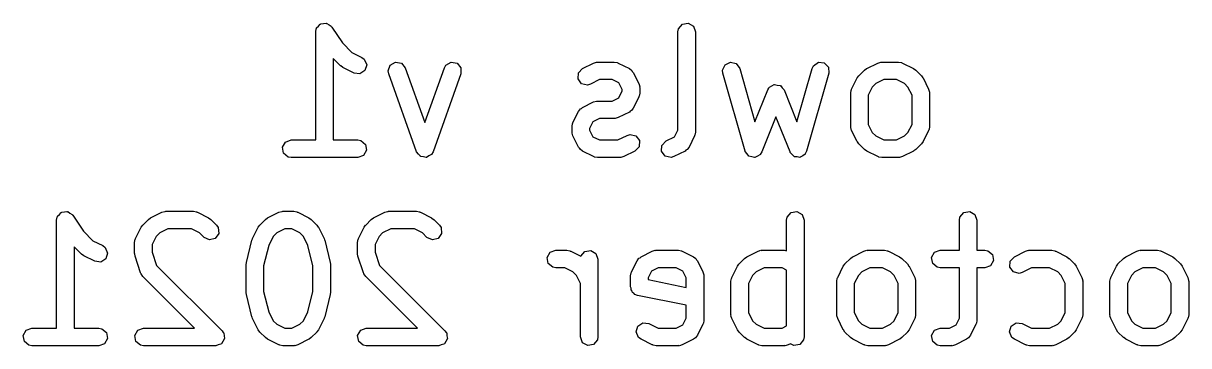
# Model space of a CAD drawing. Extents: x 26 to 45, y -136 to -27.
# Drawn here: x 34.65 to 44.6, y -113.73 to -110.97 of the extents above; entities that cross this region are included whole.
import ezdxf

# ---------------------------------------------------------------- set-up
doc = ezdxf.new("R2010")
doc.units = 0
doc.layers.add('BLACK', color=7, linetype='CONTINUOUS')

msp = doc.modelspace()

# ---------------------------------------------------------------- linework, layer by layer
at = {"layer": 'BLACK', "linetype": 'CONTINUOUS'}
for p, q in [((37.1442, -111.042), (37.1488, -111.017)), ((37.1488, -111.017), (37.1515, -111.013)), ((37.1515, -111.013), (37.152, -111.009)), ((37.152, -111.009), (37.1677, -110.994)), ((37.1677, -110.994), (37.1817, -110.977)), ((37.1817, -110.977), (37.186, -110.977)), ((37.186, -110.977), (37.1891, -110.974)), ((37.1891, -110.974), (37.2108, -110.972)), ((37.2108, -110.972), (37.2323, -110.969)), ((37.2323, -110.969), (37.236, -110.971)), ((37.236, -110.971), (37.2403, -110.97)), ((37.2403, -110.97), (37.2578, -110.983)), ((37.2578, -110.983), (37.2767, -110.994)), ((37.2767, -110.994), (37.2782, -110.998)), ((37.2782, -110.998), (37.2816, -111.001)), ((37.2816, -111.001), (37.3728, -111.137)), ((40.2395, -111.042), (40.244, -111.017)), ((40.244, -111.017), (40.277, -110.977)), ((40.277, -110.977), (40.3275, -110.969)), ((40.3275, -110.969), (40.3719, -110.994)), ((40.3719, -110.994), (40.3895, -111.042)), ((37.1442, -111.967), (37.1442, -111.042)), ((40.2395, -111.882), (40.2395, -111.042)), ((40.3895, -111.042), (40.3895, -111.9)), ((37.3728, -111.137), (37.4541, -111.219)), ((37.4541, -111.219), (37.5385, -111.261)), ((37.3567, -111.334), (37.2942, -111.271)), ((37.2942, -111.271), (37.2942, -111.967)), ((37.3582, -111.334), (37.3567, -111.334)), ((37.3762, -111.348), (37.3582, -111.334)), ((37.5385, -111.261), (37.5594, -111.277)), ((37.5594, -111.277), (37.5798, -111.324)), ((37.5798, -111.324), (37.5652, -111.373)), ((37.7633, -111.375), (37.7811, -111.327)), ((37.7811, -111.327), (37.8257, -111.302)), ((37.8257, -111.302), (37.8762, -111.311)), ((37.8762, -111.311), (37.9089, -111.35)), ((38.2438, -111.35), (38.2567, -111.328)), ((38.2567, -111.328), (38.301, -111.302)), ((38.301, -111.302), (38.3516, -111.311)), ((38.3516, -111.311), (38.3848, -111.35)), ((39.4238, -111.356), (39.519, -111.309)), ((39.519, -111.309), (39.544, -111.301)), ((39.544, -111.301), (39.5484, -111.302)), ((39.5484, -111.302), (39.5526, -111.301)), ((39.5526, -111.301), (39.6954, -111.301)), ((39.6954, -111.301), (39.7211, -111.305)), ((39.7211, -111.305), (39.7245, -111.308)), ((39.7245, -111.308), (39.729, -111.309)), ((39.729, -111.309), (39.8242, -111.356)), ((40.6206, -111.37), (40.6415, -111.324)), ((40.6415, -111.324), (40.6877, -111.301)), ((40.6877, -111.301), (40.7374, -111.314)), ((40.7374, -111.314), (40.7675, -111.355)), ((41.3852, -111.355), (41.3966, -111.332)), ((41.3966, -111.332), (41.4391, -111.303)), ((41.4391, -111.303), (41.4901, -111.308)), ((41.4901, -111.308), (41.5258, -111.345)), ((41.8524, -111.356), (41.9476, -111.309)), ((41.9476, -111.309), (41.9726, -111.301)), ((41.9726, -111.301), (41.9769, -111.302)), ((41.9769, -111.302), (41.9811, -111.301)), ((41.9811, -111.301), (42.124, -111.301)), ((42.124, -111.301), (42.1497, -111.305)), ((42.1497, -111.305), (42.1531, -111.308)), ((42.1531, -111.308), (42.1575, -111.309)), ((42.1575, -111.309), (42.2528, -111.356)), ((37.4714, -111.395), (37.3762, -111.348)), ((37.5224, -111.401), (37.4714, -111.395)), ((37.5652, -111.373), (37.5224, -111.401)), ((37.7677, -111.401), (37.7633, -111.375)), ((38.0057, -112.068), (37.7677, -111.401)), ((37.9089, -111.35), (38.0764, -111.819)), ((38.0764, -111.819), (38.2438, -111.35)), ((38.3851, -111.401), (38.147, -112.068)), ((38.3848, -111.35), (38.3851, -111.401)), ((39.3854, -111.445), (39.3885, -111.394)), ((39.3885, -111.394), (39.4238, -111.356)), ((39.8242, -111.356), (39.8451, -111.372)), ((39.8451, -111.372), (39.8496, -111.382)), ((39.8496, -111.382), (39.8577, -111.39)), ((39.8577, -111.39), (39.9054, -111.485)), ((40.6233, -111.396), (40.6206, -111.37)), ((40.8138, -112.063), (40.6233, -111.396)), ((40.7675, -111.355), (40.8977, -111.811)), ((41.255, -111.811), (41.3852, -111.355)), ((41.5294, -111.396), (41.339, -112.063)), ((41.5258, -111.345), (41.5294, -111.396)), ((41.7712, -111.437), (41.7846, -111.419)), ((41.7846, -111.419), (41.7853, -111.418)), ((41.7853, -111.418), (41.8329, -111.37)), ((41.8329, -111.37), (41.8512, -111.357)), ((41.8512, -111.357), (41.8524, -111.356)), ((42.2528, -111.356), (42.2708, -111.37)), ((42.2708, -111.37), (42.2723, -111.37)), ((42.2723, -111.37), (42.3199, -111.418)), ((42.3199, -111.418), (42.3327, -111.436)), ((39.416, -111.486), (39.3854, -111.445)), ((39.4659, -111.498), (39.416, -111.486)), ((39.4909, -111.49), (39.4659, -111.498)), ((39.5703, -111.451), (39.4909, -111.49)), ((39.6777, -111.451), (39.5703, -111.451)), ((39.7348, -111.479), (39.6777, -111.451)), ((39.7633, -111.536), (39.7348, -111.479)), ((39.9054, -111.485), (39.9128, -111.51)), ((39.9128, -111.51), (39.9118, -111.514)), ((39.9118, -111.514), (39.9133, -111.519)), ((39.9133, -111.519), (39.9133, -111.566)), ((41.0067, -111.538), (41.0165, -111.523)), ((41.0165, -111.523), (41.0174, -111.52)), ((41.0174, -111.52), (41.0187, -111.519)), ((41.0187, -111.519), (41.0205, -111.516)), ((41.0205, -111.516), (41.0411, -111.505)), ((41.0411, -111.505), (41.061, -111.493)), ((41.061, -111.493), (41.0635, -111.493)), ((41.0635, -111.493), (41.0657, -111.492)), ((41.0657, -111.492), (41.0886, -111.497)), ((41.0886, -111.497), (41.1118, -111.5)), ((41.1118, -111.5), (41.1135, -111.502)), ((41.1135, -111.502), (41.1159, -111.502)), ((41.1159, -111.502), (41.1304, -111.521)), ((41.1304, -111.521), (41.146, -111.538)), ((41.7231, -111.537), (41.7236, -111.533)), ((41.7236, -111.533), (41.7712, -111.437)), ((41.8999, -111.515), (41.8657, -111.584)), ((41.9303, -111.485), (41.8999, -111.515)), ((41.9988, -111.451), (41.9303, -111.485)), ((42.1063, -111.451), (41.9988, -111.451)), ((42.1748, -111.485), (42.1063, -111.451)), ((42.2052, -111.515), (42.1748, -111.485)), ((42.2395, -111.584), (42.2052, -111.515)), ((42.3327, -111.436), (42.3339, -111.437)), ((42.3339, -111.437), (42.3816, -111.533)), ((42.3816, -111.533), (42.389, -111.558)), ((39.6777, -111.634), (39.7348, -111.606)), ((39.7348, -111.606), (39.7633, -111.548)), ((39.7633, -111.548), (39.7633, -111.536)), ((39.9054, -111.6), (39.8577, -111.695)), ((39.9059, -111.595), (39.9054, -111.6)), ((39.9088, -111.592), (39.9059, -111.595)), ((39.9133, -111.566), (39.9088, -111.592)), ((40.8977, -111.811), (41.0067, -111.538)), ((41.146, -111.538), (41.255, -111.811)), ((41.7157, -111.566), (41.7202, -111.541)), ((41.7157, -111.852), (41.7157, -111.566)), ((41.7202, -111.541), (41.7231, -111.537)), ((41.8657, -111.584), (41.8657, -111.834)), ((42.2395, -111.834), (42.2395, -111.584)), ((42.389, -111.558), (42.3879, -111.562)), ((42.3879, -111.562), (42.3895, -111.566)), ((42.3895, -111.566), (42.3895, -111.852)), ((39.3426, -111.818), (39.3903, -111.723)), ((39.3903, -111.723), (39.4058, -111.702)), ((39.4058, -111.702), (39.4161, -111.698)), ((39.4161, -111.698), (39.4238, -111.69)), ((39.4238, -111.69), (39.519, -111.642)), ((39.519, -111.642), (39.544, -111.635)), ((39.544, -111.635), (39.5484, -111.636)), ((39.5484, -111.636), (39.5526, -111.634)), ((39.5526, -111.634), (39.6777, -111.634)), ((39.8242, -111.729), (39.729, -111.776)), ((39.8319, -111.72), (39.8242, -111.729)), ((39.8422, -111.716), (39.8319, -111.72)), ((39.8577, -111.695), (39.8422, -111.716)), ((39.3347, -111.852), (39.3392, -111.826)), ((39.3392, -111.826), (39.3421, -111.823)), ((39.3421, -111.823), (39.3426, -111.818)), ((39.5132, -111.813), (39.4847, -111.87)), ((39.5703, -111.784), (39.5132, -111.813)), ((39.6954, -111.784), (39.5703, -111.784)), ((39.6996, -111.783), (39.6954, -111.784)), ((39.704, -111.784), (39.6996, -111.783)), ((39.729, -111.776), (39.704, -111.784)), ((41.0764, -111.768), (40.9555, -112.07)), ((41.1972, -112.07), (41.0764, -111.768)), ((39.3347, -111.9), (39.3347, -111.852)), ((39.3362, -111.904), (39.3347, -111.9)), ((39.3352, -111.908), (39.3362, -111.904)), ((39.3426, -111.933), (39.3352, -111.908)), ((39.4847, -111.87), (39.4847, -111.882)), ((39.4847, -111.882), (39.5132, -111.939)), ((39.7253, -111.967), (39.8047, -111.928)), ((39.8047, -111.928), (39.8297, -111.92)), ((39.8297, -111.92), (39.8796, -111.932)), ((39.8796, -111.932), (39.9102, -111.973)), ((40.211, -111.939), (40.2395, -111.882)), ((40.3821, -111.929), (40.3816, -111.933)), ((40.385, -111.925), (40.3821, -111.929)), ((40.3895, -111.9), (40.385, -111.925)), ((41.7172, -111.856), (41.7157, -111.852)), ((41.7162, -111.86), (41.7172, -111.856)), ((41.7236, -111.885), (41.7162, -111.86)), ((41.7712, -111.981), (41.7236, -111.885)), ((41.8657, -111.834), (41.8999, -111.903)), ((41.8999, -111.903), (41.9303, -111.933)), ((42.1748, -111.933), (42.2052, -111.903)), ((42.2052, -111.903), (42.2395, -111.834)), ((42.3816, -111.885), (42.3339, -111.981)), ((42.3821, -111.881), (42.3816, -111.885)), ((42.385, -111.878), (42.3821, -111.881)), ((42.3895, -111.852), (42.385, -111.878)), ((36.8597, -112.029), (36.8853, -111.985)), ((36.8686, -112.08), (36.8597, -112.029)), ((36.8853, -111.985), (36.9335, -111.967)), ((36.9335, -111.967), (37.1442, -111.967)), ((37.2942, -111.967), (37.505, -111.967)), ((37.505, -111.967), (37.5306, -111.972)), ((37.5306, -111.972), (37.5699, -112.005)), ((37.5699, -112.005), (37.5788, -112.055)), ((39.3903, -112.028), (39.3426, -111.933)), ((39.3984, -112.036), (39.3903, -112.028)), ((39.5132, -111.939), (39.5703, -111.967)), ((39.5703, -111.967), (39.7253, -111.967)), ((39.9071, -112.025), (39.8718, -112.062)), ((39.9102, -111.973), (39.9071, -112.025)), ((40.0997, -112.064), (40.1028, -112.013)), ((40.1028, -112.013), (40.1381, -111.975)), ((40.1381, -111.975), (40.211, -111.939)), ((40.3339, -112.028), (40.3184, -112.049)), ((40.3816, -111.933), (40.3339, -112.028)), ((41.7724, -111.982), (41.7712, -111.981)), ((41.7853, -112), (41.7724, -111.982)), ((41.8329, -112.048), (41.7853, -112)), ((41.9303, -111.933), (41.9988, -111.967)), ((41.9988, -111.967), (42.1063, -111.967)), ((42.1063, -111.967), (42.1748, -111.933)), ((42.3199, -112), (42.2723, -112.048)), ((42.3206, -111.999), (42.3199, -112)), ((42.3339, -111.981), (42.3206, -111.999)), ((36.9079, -112.113), (36.8686, -112.08)), ((36.9335, -112.117), (36.9079, -112.113)), ((37.505, -112.117), (36.9335, -112.117)), ((37.5532, -112.1), (37.505, -112.117)), ((37.5788, -112.055), (37.5532, -112.1)), ((38.0061, -112.068), (38.0057, -112.068)), ((38.0224, -112.088), (38.0061, -112.068)), ((38.0061, -112.068), (38.0061, -112.068)), ((38.0385, -112.107), (38.0224, -112.088)), ((38.039, -112.107), (38.0385, -112.107)), ((38.0393, -112.108), (38.039, -112.107)), ((38.0642, -112.112), (38.0393, -112.108)), ((38.089, -112.116), (38.0642, -112.112)), ((38.0894, -112.116), (38.089, -112.116)), ((38.0898, -112.116), (38.0894, -112.116)), ((38.1117, -112.103), (38.0898, -112.116)), ((38.1335, -112.091), (38.1117, -112.103)), ((38.1337, -112.09), (38.1335, -112.091)), ((38.1341, -112.09), (38.1337, -112.09)), ((38.147, -112.068), (38.1341, -112.09)), ((39.4029, -112.046), (39.3984, -112.036)), ((39.4238, -112.062), (39.4029, -112.046)), ((39.519, -112.109), (39.4238, -112.062)), ((39.5235, -112.11), (39.519, -112.109)), ((39.5269, -112.113), (39.5235, -112.11)), ((39.5526, -112.117), (39.5269, -112.113)), ((39.743, -112.117), (39.5526, -112.117)), ((39.7473, -112.116), (39.743, -112.117)), ((39.7516, -112.117), (39.7473, -112.116)), ((39.7766, -112.109), (39.7516, -112.117)), ((39.8718, -112.062), (39.7766, -112.109)), ((40.1303, -112.105), (40.0997, -112.064)), ((40.1802, -112.117), (40.1303, -112.105)), ((40.2052, -112.109), (40.1802, -112.117)), ((40.3004, -112.062), (40.2052, -112.109)), ((40.3081, -112.054), (40.3004, -112.062)), ((40.3184, -112.049), (40.3081, -112.054)), ((40.8147, -112.064), (40.8138, -112.063)), ((40.8147, -112.066), (40.8147, -112.064)), ((40.8297, -112.085), (40.8147, -112.066)), ((40.8439, -112.105), (40.8297, -112.085)), ((40.8454, -112.105), (40.8439, -112.105)), ((40.8464, -112.106), (40.8454, -112.105)), ((40.8701, -112.111), (40.8464, -112.106)), ((40.8937, -112.117), (40.8701, -112.111)), ((40.8951, -112.116), (40.8937, -112.117)), ((40.8966, -112.117), (40.8951, -112.116)), ((40.918, -112.105), (40.8966, -112.117)), ((40.9398, -112.095), (40.918, -112.105)), ((40.9404, -112.093), (40.9398, -112.095)), ((40.9418, -112.092), (40.9404, -112.093)), ((40.9555, -112.07), (40.9418, -112.092)), ((41.1983, -112.071), (41.1972, -112.07)), ((41.1984, -112.073), (41.1983, -112.071)), ((41.2152, -112.09), (41.1984, -112.073)), ((41.2314, -112.108), (41.2152, -112.09)), ((41.233, -112.109), (41.2314, -112.108)), ((41.234, -112.11), (41.233, -112.109)), ((41.2582, -112.112), (41.234, -112.11)), ((41.2822, -112.116), (41.2582, -112.112)), ((41.2835, -112.115), (41.2822, -112.116)), ((41.2851, -112.115), (41.2835, -112.115)), ((41.3052, -112.102), (41.2851, -112.115)), ((41.3258, -112.089), (41.3052, -112.102)), ((41.3263, -112.087), (41.3258, -112.089)), ((41.3276, -112.086), (41.3263, -112.087)), ((41.339, -112.063), (41.3276, -112.086)), ((41.8344, -112.048), (41.8329, -112.048)), ((41.8524, -112.062), (41.8344, -112.048)), ((41.9476, -112.109), (41.8524, -112.062)), ((41.9521, -112.11), (41.9476, -112.109)), ((41.9555, -112.113), (41.9521, -112.11)), ((41.9811, -112.117), (41.9555, -112.113)), ((42.124, -112.117), (41.9811, -112.117)), ((42.1282, -112.116), (42.124, -112.117)), ((42.1326, -112.117), (42.1282, -112.116)), ((42.1575, -112.109), (42.1326, -112.117)), ((42.2528, -112.062), (42.1575, -112.109)), ((42.2539, -112.061), (42.2528, -112.062)), ((42.2723, -112.048), (42.2539, -112.061)), ((34.93, -112.652), (34.9345, -112.627)), ((34.9345, -112.627), (34.9372, -112.623)), ((34.9372, -112.623), (34.9377, -112.619)), ((34.9377, -112.619), (34.9535, -112.604)), ((34.9535, -112.604), (34.9675, -112.587)), ((34.9675, -112.587), (34.9717, -112.587)), ((34.9717, -112.587), (34.9748, -112.584)), ((34.9748, -112.584), (34.9965, -112.582)), ((34.9965, -112.582), (35.018, -112.579)), ((35.018, -112.579), (35.0217, -112.581)), ((35.0217, -112.581), (35.026, -112.58)), ((35.026, -112.58), (35.0435, -112.593)), ((35.0435, -112.593), (35.0624, -112.604)), ((35.0624, -112.604), (35.0639, -112.608)), ((35.0639, -112.608), (35.0674, -112.611)), ((35.0674, -112.611), (35.1585, -112.747)), ((35.7333, -112.633), (35.8286, -112.585)), ((35.8286, -112.585), (35.8535, -112.578)), ((35.8535, -112.578), (35.8579, -112.579)), ((35.8579, -112.579), (35.8621, -112.577)), ((35.8621, -112.577), (36.1002, -112.577)), ((36.1002, -112.577), (36.1258, -112.582)), ((36.1258, -112.582), (36.1293, -112.585)), ((36.1293, -112.585), (36.1337, -112.585)), ((36.1337, -112.585), (36.229, -112.633)), ((36.7333, -112.633), (36.8286, -112.585)), ((36.8286, -112.585), (36.8535, -112.578)), ((36.8535, -112.578), (36.8579, -112.579)), ((36.8579, -112.579), (36.8621, -112.577)), ((36.8621, -112.577), (36.9573, -112.577)), ((36.9573, -112.577), (36.983, -112.582)), ((36.983, -112.582), (36.9864, -112.585)), ((36.9864, -112.585), (36.9909, -112.585)), ((36.9909, -112.585), (37.0861, -112.633)), ((37.6381, -112.633), (37.7333, -112.585)), ((37.7333, -112.585), (37.7583, -112.578)), ((37.7583, -112.578), (37.7626, -112.579)), ((37.7626, -112.579), (37.7669, -112.577)), ((37.7669, -112.577), (38.005, -112.577)), ((38.005, -112.577), (38.0306, -112.582)), ((38.0306, -112.582), (38.034, -112.585)), ((38.034, -112.585), (38.0385, -112.585)), ((38.0385, -112.585), (38.1337, -112.633)), ((41.168, -112.652), (41.1726, -112.627)), ((41.1726, -112.627), (41.2055, -112.587)), ((41.2055, -112.587), (41.2561, -112.579)), ((41.2561, -112.579), (41.3005, -112.604)), ((41.3005, -112.604), (41.318, -112.652)), ((42.6442, -112.652), (42.6488, -112.627)), ((42.6488, -112.627), (42.6817, -112.587)), ((42.6817, -112.587), (42.7323, -112.579)), ((42.7323, -112.579), (42.7767, -112.604)), ((42.7767, -112.604), (42.7942, -112.652)), ((34.93, -113.577), (34.93, -112.652)), ((35.6045, -112.809), (35.6522, -112.714)), ((35.6522, -112.714), (35.6655, -112.696)), ((35.6655, -112.696), (35.6662, -112.695)), ((35.6662, -112.695), (35.7138, -112.647)), ((35.7138, -112.647), (35.7322, -112.634)), ((35.7322, -112.634), (35.7333, -112.633)), ((35.8798, -112.727), (35.8113, -112.762)), ((36.0825, -112.727), (35.8798, -112.727)), ((36.151, -112.762), (36.0825, -112.727)), ((36.229, -112.633), (36.247, -112.646)), ((36.247, -112.646), (36.2485, -112.647)), ((36.2485, -112.647), (36.2961, -112.695)), ((36.2961, -112.695), (36.311, -112.716)), ((36.311, -112.716), (36.3155, -112.767)), ((36.6045, -112.809), (36.6522, -112.714)), ((36.6522, -112.714), (36.6655, -112.696)), ((36.6655, -112.696), (36.6662, -112.695)), ((36.6662, -112.695), (36.7138, -112.647)), ((36.7138, -112.647), (36.7322, -112.634)), ((36.7322, -112.634), (36.7333, -112.633)), ((36.8798, -112.727), (36.8113, -112.762)), ((36.9396, -112.727), (36.8798, -112.727)), ((37.0081, -112.762), (36.9396, -112.727)), ((37.0861, -112.633), (37.1041, -112.646)), ((37.1041, -112.646), (37.1056, -112.647)), ((37.1056, -112.647), (37.1532, -112.695)), ((37.1532, -112.695), (37.1661, -112.713)), ((37.1661, -112.713), (37.1673, -112.714)), ((37.1673, -112.714), (37.2149, -112.809)), ((37.5093, -112.809), (37.5569, -112.714)), ((37.5569, -112.714), (37.5703, -112.696)), ((37.5703, -112.696), (37.571, -112.695)), ((37.571, -112.695), (37.6186, -112.647)), ((37.6186, -112.647), (37.6369, -112.634)), ((37.6369, -112.634), (37.6381, -112.633)), ((37.7846, -112.727), (37.716, -112.762)), ((37.9872, -112.727), (37.7846, -112.727)), ((38.0558, -112.762), (37.9872, -112.727)), ((38.1337, -112.633), (38.1517, -112.646)), ((38.1517, -112.646), (38.1532, -112.647)), ((38.1532, -112.647), (38.2008, -112.695)), ((38.2008, -112.695), (38.2158, -112.716)), ((38.2158, -112.716), (38.2203, -112.767)), ((41.168, -112.914), (41.168, -112.652)), ((41.318, -112.652), (41.318, -113.652)), ((42.6442, -112.911), (42.6442, -112.652)), ((42.7942, -112.652), (42.7942, -112.911)), ((35.1585, -112.747), (35.2399, -112.829)), ((35.5966, -112.843), (35.6011, -112.817)), ((35.6011, -112.817), (35.604, -112.814)), ((35.604, -112.814), (35.6045, -112.809)), ((35.7809, -112.792), (35.7466, -112.861)), ((35.8113, -112.762), (35.7809, -112.792)), ((36.19, -112.801), (36.151, -112.762)), ((36.2365, -112.822), (36.19, -112.801)), ((36.2861, -112.809), (36.2365, -112.822)), ((36.3155, -112.767), (36.2861, -112.809)), ((36.5512, -113.015), (36.5989, -112.825)), ((36.5989, -112.825), (36.6041, -112.813)), ((36.6041, -112.813), (36.6045, -112.809)), ((36.7809, -112.792), (36.7424, -112.869)), ((36.8113, -112.762), (36.7809, -112.792)), ((37.0386, -112.792), (37.0081, -112.762)), ((37.077, -112.869), (37.0386, -112.792)), ((37.2149, -112.809), (37.2186, -112.822)), ((37.2186, -112.822), (37.2206, -112.825)), ((37.2206, -112.825), (37.2682, -113.015)), ((37.5014, -112.843), (37.5059, -112.817)), ((37.5059, -112.817), (37.5088, -112.814)), ((37.5088, -112.814), (37.5093, -112.809)), ((37.6856, -112.792), (37.6514, -112.861)), ((37.716, -112.762), (37.6856, -112.792)), ((38.0948, -112.801), (38.0558, -112.762)), ((38.1413, -112.822), (38.0948, -112.801)), ((38.1908, -112.809), (38.1413, -112.822)), ((38.2203, -112.767), (38.1908, -112.809)), ((35.1424, -112.944), (35.08, -112.881)), ((35.08, -112.881), (35.08, -113.577)), ((35.2399, -112.829), (35.3242, -112.871)), ((35.3242, -112.871), (35.3451, -112.887)), ((35.3451, -112.887), (35.3655, -112.934)), ((35.5966, -112.938), (35.5966, -112.843)), ((35.7466, -112.861), (35.7466, -112.926)), ((35.7466, -112.926), (35.7848, -113.04)), ((36.7424, -112.869), (36.699, -113.043)), ((37.1204, -113.043), (37.077, -112.869)), ((37.5014, -112.938), (37.5014, -112.843)), ((37.6514, -112.861), (37.6514, -112.926)), ((37.6514, -112.926), (37.6896, -113.04)), ((39.1216, -112.973), (39.1472, -112.928)), ((39.1472, -112.928), (39.1954, -112.911)), ((39.1954, -112.911), (39.2907, -112.911)), ((39.2907, -112.911), (39.3163, -112.915)), ((39.3163, -112.915), (39.3198, -112.918)), ((39.3198, -112.918), (39.3242, -112.919)), ((39.3242, -112.919), (39.4104, -112.962)), ((39.4107, -112.96), (39.4436, -112.921)), ((39.4436, -112.921), (39.4942, -112.912)), ((39.4942, -112.912), (39.5386, -112.938)), ((39.9238, -112.966), (40.019, -112.919)), ((40.019, -112.919), (40.044, -112.911)), ((40.044, -112.911), (40.0484, -112.912)), ((40.0484, -112.912), (40.0526, -112.911)), ((40.0526, -112.911), (40.243, -112.911)), ((40.243, -112.911), (40.2687, -112.915)), ((40.2687, -112.915), (40.2721, -112.918)), ((40.2721, -112.918), (40.2766, -112.919)), ((40.2766, -112.919), (40.3718, -112.966)), ((40.8286, -112.966), (40.9238, -112.919)), ((40.9238, -112.919), (40.9488, -112.911)), ((40.9488, -112.911), (40.9531, -112.912)), ((40.9531, -112.912), (40.9573, -112.911)), ((40.9573, -112.911), (41.1478, -112.911)), ((41.1478, -112.911), (41.168, -112.914)), ((41.7333, -112.966), (41.8286, -112.919)), ((41.8286, -112.919), (41.8535, -112.911)), ((41.8535, -112.911), (41.8579, -112.912)), ((41.8579, -112.912), (41.8621, -112.911)), ((41.8621, -112.911), (42.005, -112.911)), ((42.005, -112.911), (42.0306, -112.915)), ((42.0306, -112.915), (42.034, -112.918)), ((42.034, -112.918), (42.0385, -112.919)), ((42.0385, -112.919), (42.1337, -112.966)), ((42.4073, -112.973), (42.4329, -112.928)), ((42.4329, -112.928), (42.4811, -112.911)), ((42.4811, -112.911), (42.6442, -112.911)), ((42.7942, -112.911), (42.8621, -112.911)), ((42.8621, -112.911), (42.8877, -112.915)), ((42.8877, -112.915), (42.927, -112.948)), ((43.1143, -112.966), (43.2095, -112.919)), ((43.2095, -112.919), (43.2345, -112.911)), ((43.2345, -112.911), (43.2388, -112.912)), ((43.2388, -112.912), (43.243, -112.911)), ((43.243, -112.911), (43.4335, -112.911)), ((43.4335, -112.911), (43.4592, -112.915)), ((43.4592, -112.915), (43.4626, -112.918)), ((43.4626, -112.918), (43.4671, -112.919)), ((43.4671, -112.919), (43.5623, -112.966)), ((44.0666, -112.966), (44.1619, -112.919)), ((44.1619, -112.919), (44.1869, -112.911)), ((44.1869, -112.911), (44.1912, -112.912)), ((44.1912, -112.912), (44.1954, -112.911)), ((44.1954, -112.911), (44.3383, -112.911)), ((44.3383, -112.911), (44.3639, -112.915)), ((44.3639, -112.915), (44.3674, -112.918)), ((44.3674, -112.918), (44.3718, -112.919)), ((44.3718, -112.919), (44.4671, -112.966)), ((35.1439, -112.944), (35.1424, -112.944)), ((35.1619, -112.958), (35.1439, -112.944)), ((35.2571, -113.005), (35.1619, -112.958)), ((35.3081, -113.011), (35.2571, -113.005)), ((35.3509, -112.983), (35.3081, -113.011)), ((35.3655, -112.934), (35.3509, -112.983)), ((35.5972, -112.94), (35.5966, -112.938)), ((35.6005, -112.962), (35.5972, -112.94)), ((35.6481, -113.105), (35.6005, -112.962)), ((36.549, -113.033), (36.5516, -113.019)), ((36.5516, -113.019), (36.5512, -113.015)), ((37.2682, -113.015), (37.2692, -113.03)), ((37.5019, -112.94), (37.5014, -112.938)), ((37.5052, -112.962), (37.5019, -112.94)), ((37.5528, -113.105), (37.5052, -112.962)), ((39.1305, -113.023), (39.1216, -112.973)), ((39.1698, -113.056), (39.1305, -113.023)), ((39.4104, -112.962), (39.4107, -112.96)), ((39.5386, -112.938), (39.5561, -112.986)), ((39.5561, -112.986), (39.5561, -113.652)), ((39.8426, -113.095), (39.8903, -113)), ((39.8903, -113), (39.9058, -112.979)), ((39.9058, -112.979), (39.9161, -112.974)), ((39.9161, -112.974), (39.9238, -112.966)), ((40.3718, -112.966), (40.3927, -112.982)), ((40.3927, -112.982), (40.3972, -112.992)), ((40.3972, -112.992), (40.4054, -113)), ((40.4054, -113), (40.453, -113.095)), ((40.7614, -113.028), (40.8091, -112.98)), ((40.8091, -112.98), (40.8274, -112.967)), ((40.8274, -112.967), (40.8286, -112.966)), ((41.6662, -113.028), (41.7138, -112.98)), ((41.7138, -112.98), (41.7322, -112.967)), ((41.7322, -112.967), (41.7333, -112.966)), ((42.1337, -112.966), (42.1517, -112.98)), ((42.1517, -112.98), (42.1532, -112.98)), ((42.1532, -112.98), (42.2008, -113.028)), ((42.4162, -113.023), (42.4073, -112.973)), ((42.4555, -113.056), (42.4162, -113.023)), ((42.936, -112.999), (42.9103, -113.043)), ((42.927, -112.948), (42.936, -112.999)), ((43.0759, -113.055), (43.079, -113.004)), ((43.079, -113.004), (43.1143, -112.966)), ((43.5623, -112.966), (43.5803, -112.98)), ((43.5803, -112.98), (43.5818, -112.98)), ((43.5818, -112.98), (43.6294, -113.028)), ((43.9995, -113.028), (44.0472, -112.98)), ((44.0472, -112.98), (44.0655, -112.967)), ((44.0655, -112.967), (44.0666, -112.966)), ((44.4671, -112.966), (44.4851, -112.98)), ((44.4851, -112.98), (44.4866, -112.98)), ((44.4866, -112.98), (44.5342, -113.028)), ((35.6509, -113.108), (35.6481, -113.105)), ((35.6513, -113.113), (35.6509, -113.108)), ((35.6662, -113.134), (35.6513, -113.113)), ((35.7848, -113.04), (36.3437, -113.599)), ((36.549, -113.271), (36.549, -113.033)), ((36.699, -113.043), (36.699, -113.262)), ((37.1204, -113.262), (37.1204, -113.043)), ((37.2692, -113.03), (37.2704, -113.033)), ((37.2704, -113.033), (37.2704, -113.271)), ((37.5556, -113.108), (37.5528, -113.105)), ((37.556, -113.113), (37.5556, -113.108)), ((37.571, -113.134), (37.556, -113.113)), ((37.6896, -113.04), (38.2485, -113.599)), ((39.1954, -113.061), (39.1698, -113.056)), ((39.273, -113.061), (39.1954, -113.061)), ((39.3415, -113.095), (39.273, -113.061)), ((39.3719, -113.125), (39.3415, -113.095)), ((39.4061, -113.194), (39.3719, -113.125)), ((39.8347, -113.129), (39.8392, -113.103)), ((39.8392, -113.103), (39.8421, -113.099)), ((39.8421, -113.099), (39.8426, -113.095)), ((40.0132, -113.089), (39.9847, -113.146)), ((40.0703, -113.061), (40.0132, -113.089)), ((40.2253, -113.061), (40.0703, -113.061)), ((40.2824, -113.089), (40.2253, -113.061)), ((40.3109, -113.146), (40.2824, -113.089)), ((40.453, -113.095), (40.4604, -113.12)), ((40.4604, -113.12), (40.4594, -113.124)), ((40.4594, -113.124), (40.4609, -113.129)), ((40.6998, -113.143), (40.7474, -113.047)), ((40.7474, -113.047), (40.7608, -113.029)), ((40.7608, -113.029), (40.7614, -113.028)), ((40.8761, -113.125), (40.8419, -113.194)), ((40.9065, -113.095), (40.8761, -113.125)), ((40.975, -113.061), (40.9065, -113.095)), ((41.1301, -113.061), (40.975, -113.061)), ((41.168, -113.08), (41.1301, -113.061)), ((41.168, -113.558), (41.168, -113.08)), ((41.6045, -113.143), (41.6522, -113.047)), ((41.6522, -113.047), (41.6655, -113.029)), ((41.6655, -113.029), (41.6662, -113.028)), ((41.7809, -113.125), (41.7466, -113.194)), ((41.8113, -113.095), (41.7809, -113.125)), ((41.8798, -113.061), (41.8113, -113.095)), ((41.9872, -113.061), (41.8798, -113.061)), ((42.0558, -113.095), (41.9872, -113.061)), ((42.0862, -113.125), (42.0558, -113.095)), ((42.1204, -113.194), (42.0862, -113.125)), ((42.2008, -113.028), (42.2137, -113.046)), ((42.2137, -113.046), (42.2149, -113.047)), ((42.2149, -113.047), (42.2625, -113.143)), ((42.4811, -113.061), (42.4555, -113.056)), ((42.6442, -113.061), (42.4811, -113.061)), ((42.6442, -113.492), (42.6442, -113.061)), ((42.8621, -113.061), (42.7942, -113.061)), ((42.7942, -113.061), (42.7942, -113.51)), ((42.9103, -113.043), (42.8621, -113.061)), ((43.1065, -113.096), (43.0759, -113.055)), ((43.1564, -113.108), (43.1065, -113.096)), ((43.1813, -113.1), (43.1564, -113.108)), ((43.2608, -113.061), (43.1813, -113.1)), ((43.4158, -113.061), (43.2608, -113.061)), ((43.4843, -113.095), (43.4158, -113.061)), ((43.5147, -113.125), (43.4843, -113.095)), ((43.549, -113.194), (43.5147, -113.125)), ((43.6294, -113.028), (43.6423, -113.046)), ((43.6423, -113.046), (43.6435, -113.047)), ((43.6435, -113.047), (43.6911, -113.143)), ((43.9379, -113.143), (43.9855, -113.047)), ((43.9855, -113.047), (43.9988, -113.029)), ((43.9988, -113.029), (43.9995, -113.028)), ((44.1142, -113.125), (44.08, -113.194)), ((44.1446, -113.095), (44.1142, -113.125)), ((44.2131, -113.061), (44.1446, -113.095)), ((44.3206, -113.061), (44.2131, -113.061)), ((44.3891, -113.095), (44.3206, -113.061)), ((44.4195, -113.125), (44.3891, -113.095)), ((44.4538, -113.194), (44.4195, -113.125)), ((44.5342, -113.028), (44.547, -113.046)), ((44.547, -113.046), (44.5482, -113.047)), ((44.5482, -113.047), (44.5958, -113.143)), ((36.1096, -113.577), (35.6662, -113.134)), ((38.0144, -113.577), (37.571, -113.134)), ((39.4061, -113.652), (39.4061, -113.194)), ((39.8347, -113.224), (39.8347, -113.129)), ((39.839, -113.235), (39.8347, -113.224)), ((39.9847, -113.146), (39.9847, -113.162)), ((39.9847, -113.162), (40.3109, -113.228)), ((40.3109, -113.228), (40.3109, -113.146)), ((40.4609, -113.129), (40.4609, -113.51)), ((40.6919, -113.176), (40.6964, -113.151)), ((40.6919, -113.462), (40.6919, -113.176)), ((40.6964, -113.151), (40.6993, -113.147)), ((40.6993, -113.147), (40.6998, -113.143)), ((40.8419, -113.194), (40.8419, -113.444)), ((41.5966, -113.176), (41.6011, -113.151)), ((41.5966, -113.462), (41.5966, -113.176)), ((41.6011, -113.151), (41.604, -113.147)), ((41.604, -113.147), (41.6045, -113.143)), ((41.7466, -113.194), (41.7466, -113.444)), ((42.1204, -113.444), (42.1204, -113.194)), ((42.2625, -113.143), (42.2699, -113.168)), ((42.2699, -113.168), (42.2689, -113.172)), ((42.2689, -113.172), (42.2704, -113.176)), ((42.2704, -113.176), (42.2704, -113.462)), ((43.549, -113.444), (43.549, -113.194)), ((43.6911, -113.143), (43.6985, -113.168)), ((43.6985, -113.168), (43.6975, -113.172)), ((43.6975, -113.172), (43.699, -113.176)), ((43.699, -113.176), (43.699, -113.462)), ((43.93, -113.176), (43.9345, -113.151)), ((43.93, -113.462), (43.93, -113.176)), ((43.9345, -113.151), (43.9374, -113.147)), ((43.9374, -113.147), (43.9379, -113.143)), ((44.08, -113.194), (44.08, -113.444)), ((44.4538, -113.444), (44.4538, -113.194)), ((44.5958, -113.143), (44.6033, -113.168)), ((44.6033, -113.168), (44.6022, -113.172)), ((44.6022, -113.172), (44.6038, -113.176)), ((44.6038, -113.176), (44.6038, -113.462)), ((36.5502, -113.275), (36.549, -113.271)), ((36.5512, -113.29), (36.5502, -113.275)), ((36.5989, -113.48), (36.5512, -113.29)), ((36.699, -113.262), (36.7424, -113.436)), ((37.077, -113.436), (37.1204, -113.262)), ((37.2682, -113.29), (37.2206, -113.48)), ((37.2704, -113.271), (37.2678, -113.286)), ((37.2678, -113.286), (37.2682, -113.29)), ((39.8387, -113.248), (39.839, -113.235)), ((39.8475, -113.259), (39.8387, -113.248)), ((39.8523, -113.272), (39.8475, -113.259)), ((39.863, -113.278), (39.8523, -113.272)), ((39.8707, -113.288), (39.863, -113.278)), ((39.895, -113.297), (39.8707, -113.288)), ((40.3109, -113.381), (39.895, -113.297)), ((40.3109, -113.492), (40.3109, -113.381)), ((36.6008, -113.483), (36.5989, -113.48)), ((36.6045, -113.495), (36.6008, -113.483)), ((36.6522, -113.591), (36.6045, -113.495)), ((36.7424, -113.436), (36.7809, -113.513)), ((36.7809, -113.513), (36.8113, -113.543)), ((37.0081, -113.543), (37.0386, -113.513)), ((37.0386, -113.513), (37.077, -113.436)), ((37.2149, -113.495), (37.1673, -113.591)), ((37.2153, -113.492), (37.2149, -113.495)), ((37.2206, -113.48), (37.2153, -113.492)), ((40.2824, -113.549), (40.3109, -113.492)), ((40.4609, -113.51), (40.4564, -113.535)), ((40.6934, -113.466), (40.6919, -113.462)), ((40.6923, -113.47), (40.6934, -113.466)), ((40.6998, -113.495), (40.6923, -113.47)), ((40.7474, -113.591), (40.6998, -113.495)), ((40.8419, -113.444), (40.8761, -113.513)), ((40.8761, -113.513), (40.9065, -113.543)), ((41.5982, -113.466), (41.5966, -113.462)), ((41.5971, -113.47), (41.5982, -113.466)), ((41.6045, -113.495), (41.5971, -113.47)), ((41.6522, -113.591), (41.6045, -113.495)), ((41.7466, -113.444), (41.7809, -113.513)), ((41.7809, -113.513), (41.8113, -113.543)), ((42.0558, -113.543), (42.0862, -113.513)), ((42.0862, -113.513), (42.1204, -113.444)), ((42.2625, -113.495), (42.2149, -113.591)), ((42.263, -113.491), (42.2625, -113.495)), ((42.2659, -113.488), (42.263, -113.491)), ((42.2704, -113.462), (42.2659, -113.488)), ((42.6157, -113.549), (42.6442, -113.492)), ((42.7942, -113.51), (42.7897, -113.535)), ((43.4843, -113.543), (43.5147, -113.513)), ((43.5147, -113.513), (43.549, -113.444)), ((43.6911, -113.495), (43.6435, -113.591)), ((43.6916, -113.491), (43.6911, -113.495)), ((43.6945, -113.488), (43.6916, -113.491)), ((43.699, -113.462), (43.6945, -113.488)), ((43.9315, -113.466), (43.93, -113.462)), ((43.9304, -113.47), (43.9315, -113.466)), ((43.9379, -113.495), (43.9304, -113.47)), ((43.9855, -113.591), (43.9379, -113.495)), ((44.08, -113.444), (44.1142, -113.513)), ((44.1142, -113.513), (44.1446, -113.543)), ((44.3891, -113.543), (44.4195, -113.513)), ((44.4195, -113.513), (44.4538, -113.444)), ((44.5958, -113.495), (44.5482, -113.591)), ((44.5964, -113.491), (44.5958, -113.495)), ((44.5992, -113.488), (44.5964, -113.491)), ((44.6038, -113.462), (44.5992, -113.488)), ((34.6454, -113.639), (34.671, -113.595)), ((34.671, -113.595), (34.7192, -113.577)), ((34.7192, -113.577), (34.93, -113.577)), ((35.08, -113.577), (35.2907, -113.577)), ((35.2907, -113.577), (35.3163, -113.582)), ((35.3163, -113.582), (35.3556, -113.615)), ((35.3556, -113.615), (35.3645, -113.665)), ((35.5978, -113.639), (35.6234, -113.595)), ((35.6234, -113.595), (35.6716, -113.577)), ((35.6716, -113.577), (36.1096, -113.577)), ((36.3437, -113.599), (36.3531, -113.613)), ((36.3531, -113.613), (36.3556, -113.615)), ((36.3556, -113.615), (36.356, -113.617)), ((36.356, -113.617), (36.3586, -113.621)), ((36.3586, -113.621), (36.3606, -113.643)), ((36.6533, -113.592), (36.6522, -113.591)), ((36.6662, -113.61), (36.6533, -113.592)), ((36.7138, -113.658), (36.6662, -113.61)), ((36.8113, -113.543), (36.8798, -113.577)), ((36.8798, -113.577), (36.9396, -113.577)), ((36.9396, -113.577), (37.0081, -113.543)), ((37.1532, -113.61), (37.1056, -113.658)), ((37.1539, -113.609), (37.1532, -113.61)), ((37.1673, -113.591), (37.1539, -113.609)), ((37.5025, -113.639), (37.5282, -113.595)), ((37.5282, -113.595), (37.5764, -113.577)), ((37.5764, -113.577), (38.0144, -113.577)), ((38.2485, -113.599), (38.2579, -113.613)), ((38.2579, -113.613), (38.2604, -113.615)), ((38.2604, -113.615), (38.2607, -113.617)), ((38.2607, -113.617), (38.2634, -113.621)), ((38.2634, -113.621), (38.2654, -113.643)), ((39.8825, -113.609), (39.8971, -113.56)), ((39.9029, -113.656), (39.8825, -113.609)), ((39.8971, -113.56), (39.9399, -113.532)), ((39.9399, -113.532), (39.9909, -113.538)), ((39.9909, -113.538), (40.0703, -113.577)), ((40.0703, -113.577), (40.2253, -113.577)), ((40.2253, -113.577), (40.2824, -113.549)), ((40.453, -113.543), (40.4054, -113.638)), ((40.4535, -113.539), (40.453, -113.543)), ((40.4564, -113.535), (40.4535, -113.539)), ((40.7486, -113.592), (40.7474, -113.591)), ((40.7614, -113.61), (40.7486, -113.592)), ((40.8091, -113.658), (40.7614, -113.61)), ((40.9065, -113.543), (40.975, -113.577)), ((40.975, -113.577), (41.1301, -113.577)), ((41.1301, -113.577), (41.168, -113.558)), ((41.6533, -113.592), (41.6522, -113.591)), ((41.6662, -113.61), (41.6533, -113.592)), ((41.7138, -113.658), (41.6662, -113.61)), ((41.8113, -113.543), (41.8798, -113.577)), ((41.8798, -113.577), (41.9872, -113.577)), ((41.9872, -113.577), (42.0558, -113.543)), ((42.2008, -113.61), (42.1532, -113.658)), ((42.2015, -113.609), (42.2008, -113.61)), ((42.2149, -113.591), (42.2015, -113.609)), ((42.4073, -113.639), (42.4329, -113.595)), ((42.4329, -113.595), (42.4811, -113.577)), ((42.4811, -113.577), (42.5587, -113.577)), ((42.5587, -113.577), (42.6157, -113.549)), ((42.7863, -113.543), (42.7387, -113.638)), ((42.7868, -113.539), (42.7863, -113.543)), ((42.7897, -113.535), (42.7868, -113.539)), ((43.0729, -113.609), (43.0876, -113.56)), ((43.0933, -113.656), (43.0729, -113.609)), ((43.0876, -113.56), (43.1304, -113.532)), ((43.1304, -113.532), (43.1813, -113.538)), ((43.1813, -113.538), (43.2608, -113.577)), ((43.2608, -113.577), (43.4158, -113.577)), ((43.4158, -113.577), (43.4843, -113.543)), ((43.6294, -113.61), (43.5818, -113.658)), ((43.6301, -113.609), (43.6294, -113.61)), ((43.6435, -113.591), (43.6301, -113.609)), ((43.9867, -113.592), (43.9855, -113.591)), ((43.9995, -113.61), (43.9867, -113.592)), ((44.0472, -113.658), (43.9995, -113.61)), ((44.1446, -113.543), (44.2131, -113.577)), ((44.2131, -113.577), (44.3206, -113.577)), ((44.3206, -113.577), (44.3891, -113.543)), ((44.5342, -113.61), (44.4866, -113.658)), ((44.5349, -113.609), (44.5342, -113.61)), ((44.5482, -113.591), (44.5349, -113.609)), ((34.6543, -113.69), (34.6454, -113.639)), ((34.6936, -113.723), (34.6543, -113.69)), ((34.7192, -113.727), (34.6936, -113.723)), ((35.3389, -113.71), (35.2907, -113.727)), ((35.3645, -113.665), (35.3389, -113.71)), ((35.6067, -113.69), (35.5978, -113.639)), ((35.646, -113.723), (35.6067, -113.69)), ((35.6716, -113.727), (35.646, -113.723)), ((36.3119, -113.72), (36.2907, -113.727)), ((36.3337, -113.714), (36.3119, -113.72)), ((36.3357, -113.711), (36.3337, -113.714)), ((36.3389, -113.71), (36.3357, -113.711)), ((36.3502, -113.69), (36.3389, -113.71)), ((36.3631, -113.672), (36.3502, -113.69)), ((36.3606, -113.643), (36.3645, -113.665)), ((36.3645, -113.665), (36.3628, -113.668)), ((36.3628, -113.668), (36.3631, -113.672)), ((36.7153, -113.658), (36.7138, -113.658)), ((36.7333, -113.672), (36.7153, -113.658)), ((36.8286, -113.719), (36.7333, -113.672)), ((36.833, -113.72), (36.8286, -113.719)), ((36.8364, -113.723), (36.833, -113.72)), ((36.8621, -113.727), (36.8364, -113.723)), ((36.9909, -113.719), (36.9659, -113.727)), ((37.0861, -113.672), (36.9909, -113.719)), ((37.0872, -113.671), (37.0861, -113.672)), ((37.1056, -113.658), (37.0872, -113.671)), ((37.5114, -113.69), (37.5025, -113.639)), ((37.5507, -113.723), (37.5114, -113.69)), ((37.5764, -113.727), (37.5507, -113.723)), ((38.2166, -113.72), (38.1954, -113.727)), ((38.2384, -113.714), (38.2166, -113.72)), ((38.2404, -113.711), (38.2384, -113.714)), ((38.2436, -113.71), (38.2404, -113.711)), ((38.2549, -113.69), (38.2436, -113.71)), ((38.2679, -113.672), (38.2549, -113.69)), ((38.2654, -113.643), (38.2693, -113.665)), ((38.2693, -113.665), (38.2676, -113.668)), ((38.2676, -113.668), (38.2679, -113.672)), ((39.4237, -113.701), (39.4061, -113.652)), ((39.4681, -113.726), (39.4237, -113.701)), ((39.5186, -113.717), (39.4681, -113.726)), ((39.5516, -113.678), (39.5186, -113.717)), ((39.5561, -113.652), (39.5516, -113.678)), ((39.9238, -113.672), (39.9029, -113.656)), ((40.019, -113.719), (39.9238, -113.672)), ((40.0235, -113.72), (40.019, -113.719)), ((40.0269, -113.723), (40.0235, -113.72)), ((40.0526, -113.727), (40.0269, -113.723)), ((40.2766, -113.719), (40.2516, -113.727)), ((40.3718, -113.672), (40.2766, -113.719)), ((40.3795, -113.664), (40.3718, -113.672)), ((40.3898, -113.659), (40.3795, -113.664)), ((40.4054, -113.638), (40.3898, -113.659)), ((40.8105, -113.658), (40.8091, -113.658)), ((40.8286, -113.672), (40.8105, -113.658)), ((40.9238, -113.719), (40.8286, -113.672)), ((40.9282, -113.72), (40.9238, -113.719)), ((40.9317, -113.723), (40.9282, -113.72)), ((40.9573, -113.727), (40.9317, -113.723)), ((41.1813, -113.719), (41.1564, -113.727)), ((41.2011, -113.71), (41.1813, -113.719)), ((41.23, -113.726), (41.2011, -113.71)), ((41.2805, -113.717), (41.23, -113.726)), ((41.3135, -113.678), (41.2805, -113.717)), ((41.318, -113.652), (41.3135, -113.678)), ((41.7153, -113.658), (41.7138, -113.658)), ((41.7333, -113.672), (41.7153, -113.658)), ((41.8286, -113.719), (41.7333, -113.672)), ((41.833, -113.72), (41.8286, -113.719)), ((41.8364, -113.723), (41.833, -113.72)), ((41.8621, -113.727), (41.8364, -113.723)), ((42.0385, -113.719), (42.0135, -113.727)), ((42.1337, -113.672), (42.0385, -113.719)), ((42.1349, -113.671), (42.1337, -113.672)), ((42.1532, -113.658), (42.1349, -113.671)), ((42.4162, -113.69), (42.4073, -113.639)), ((42.4555, -113.723), (42.4162, -113.69)), ((42.4811, -113.727), (42.4555, -113.723)), ((42.6099, -113.719), (42.585, -113.727)), ((42.7052, -113.672), (42.6099, -113.719)), ((42.7129, -113.664), (42.7052, -113.672)), ((42.7232, -113.659), (42.7129, -113.664)), ((42.7387, -113.638), (42.7232, -113.659)), ((43.1143, -113.672), (43.0933, -113.656)), ((43.2095, -113.719), (43.1143, -113.672)), ((43.214, -113.72), (43.2095, -113.719)), ((43.2174, -113.723), (43.214, -113.72)), ((43.243, -113.727), (43.2174, -113.723)), ((43.4671, -113.719), (43.4421, -113.727)), ((43.5623, -113.672), (43.4671, -113.719)), ((43.5634, -113.671), (43.5623, -113.672)), ((43.5818, -113.658), (43.5634, -113.671)), ((44.0486, -113.658), (44.0472, -113.658)), ((44.0666, -113.672), (44.0486, -113.658)), ((44.1619, -113.719), (44.0666, -113.672)), ((44.1663, -113.72), (44.1619, -113.719)), ((44.1698, -113.723), (44.1663, -113.72)), ((44.1954, -113.727), (44.1698, -113.723)), ((44.3718, -113.719), (44.3469, -113.727)), ((44.4671, -113.672), (44.3718, -113.719)), ((44.4682, -113.671), (44.4671, -113.672)), ((44.4866, -113.658), (44.4682, -113.671)), ((35.2907, -113.727), (34.7192, -113.727)), ((36.2907, -113.727), (35.6716, -113.727)), ((36.9573, -113.727), (36.8621, -113.727)), ((36.9615, -113.726), (36.9573, -113.727)), ((36.9659, -113.727), (36.9615, -113.726)), ((38.1954, -113.727), (37.5764, -113.727)), ((40.243, -113.727), (40.0526, -113.727)), ((40.2473, -113.726), (40.243, -113.727)), ((40.2516, -113.727), (40.2473, -113.726)), ((41.1478, -113.727), (40.9573, -113.727)), ((41.152, -113.726), (41.1478, -113.727)), ((41.1564, -113.727), (41.152, -113.726)), ((42.005, -113.727), (41.8621, -113.727)), ((42.0092, -113.726), (42.005, -113.727)), ((42.0135, -113.727), (42.0092, -113.726)), ((42.5764, -113.727), (42.4811, -113.727)), ((42.5806, -113.726), (42.5764, -113.727)), ((42.585, -113.727), (42.5806, -113.726)), ((43.4335, -113.727), (43.243, -113.727)), ((43.4377, -113.726), (43.4335, -113.727)), ((43.4421, -113.727), (43.4377, -113.726)), ((44.3383, -113.727), (44.1954, -113.727)), ((44.3425, -113.726), (44.3383, -113.727)), ((44.3469, -113.727), (44.3425, -113.726))]:
    msp.add_line(p, q, dxfattribs=at)

doc.saveas('drawing.dxf')
